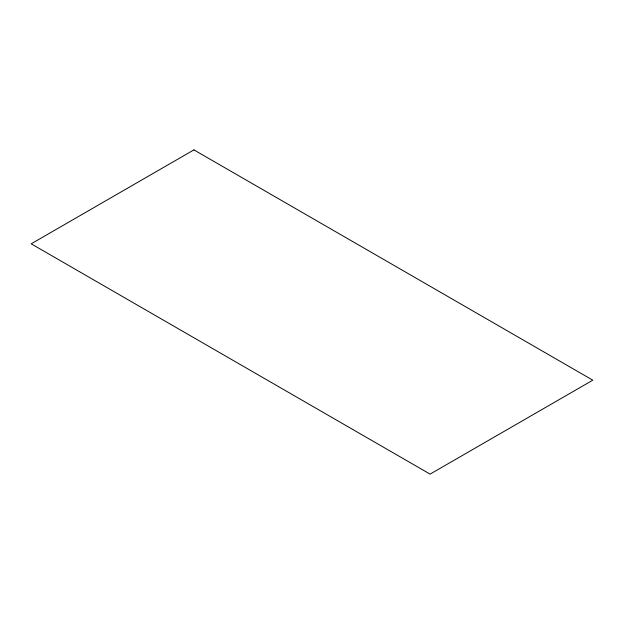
<?xml version="1.0" encoding="UTF-8"?>
<svg xmlns="http://www.w3.org/2000/svg" width="624" height="624" viewBox="0 0 624 624"><rect width="100%" height="100%" fill="white"/><g stroke="black" fill="none" stroke-linecap="round" stroke-linejoin="round"><path stroke-width="0.94" d="M193.908 149.885L31.2 243.82L430.092 474.115L592.8 380.18L193.908 149.885"/></g></svg>
